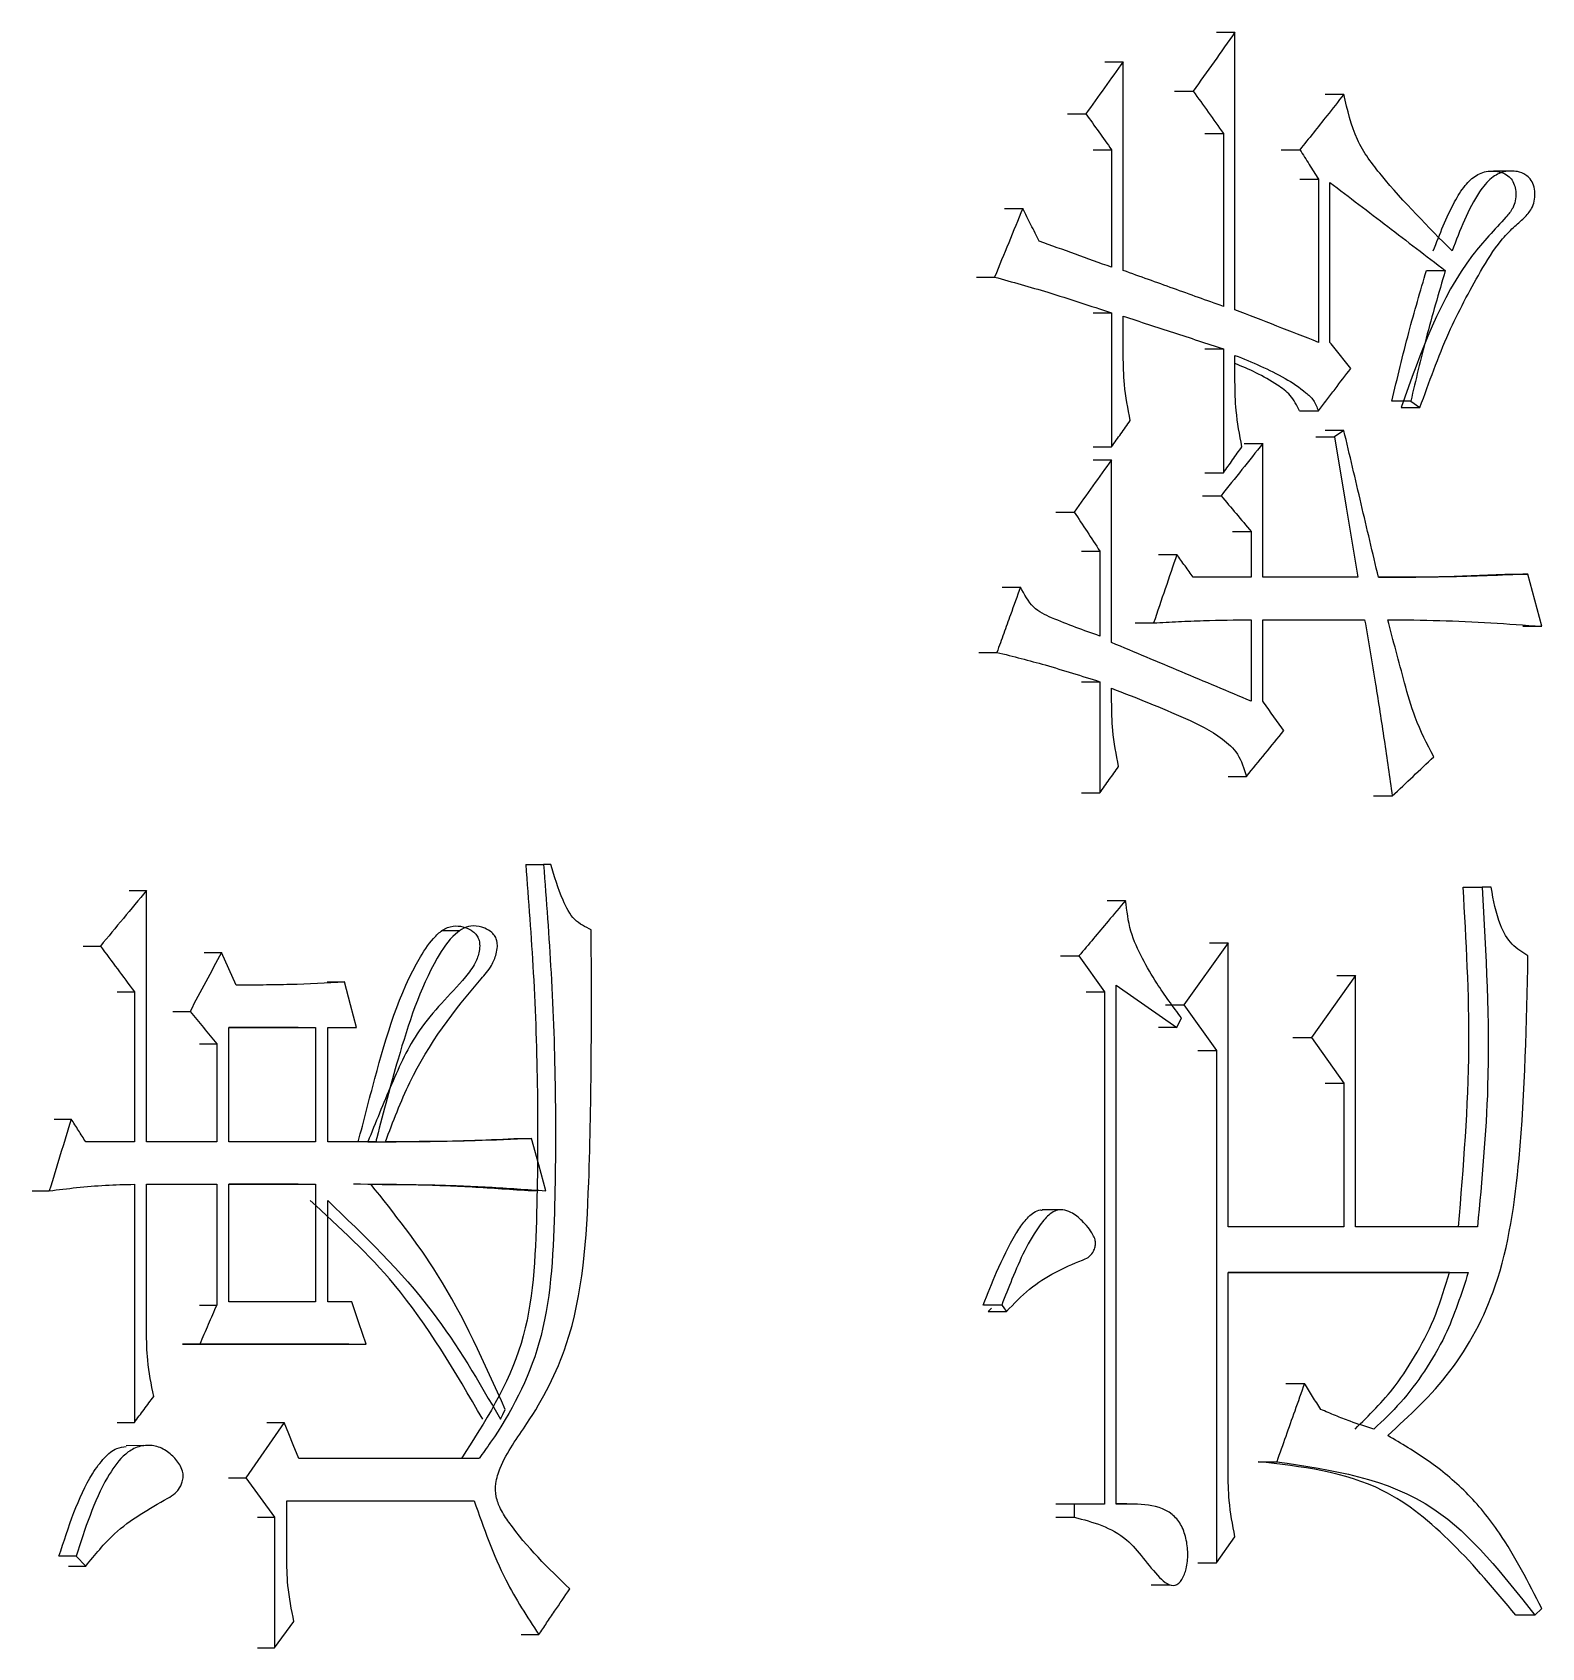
# Model space of a CAD drawing. Header units: millimetres. Extents: x 2278 to 4715, y 679 to 2402.
# Drawn here: x 3385.36 to 3390.37, y 975.12 to 980.48 of the extents above; entities that cross this region are included whole.
import ezdxf

# ---------------------------------------------------------------- set-up
doc = ezdxf.new("R2010")
doc.units = ezdxf.units.MM

msp = doc.modelspace()

# ---------------------------------------------------------------- linework, layer by layer
at = {"color": 7, "linetype": 'Continuous', "lineweight": 25}
for p, q in [((3389.2895, 980.4772), (3389.351, 980.4772)), ((3389.351, 979.5577), (3389.351, 980.4772)), ((3388.9197, 980.3798), (3388.9806, 980.3798)), ((3388.9806, 979.6875), (3388.9806, 980.3798)), ((3389.151, 980.2825), (3389.2123, 980.2825)), ((3389.65, 980.2717), (3389.712, 980.2717)), ((3388.796, 980.2067), (3388.8568, 980.2067)), ((3389.2511, 980.1418), (3389.3125, 980.1418)), ((3389.3125, 980.1418), (3389.3125, 979.5685)), ((3388.881, 980.0877), (3388.9419, 980.0877)), ((3388.9419, 980.0877), (3388.9419, 979.6983)), ((3389.5045, 980.0877), (3389.5662, 980.0877)), ((3390.2711, 980.0172), (3390.2081, 980.0172)), ((3389.5658, 979.9904), (3389.6276, 979.9904)), ((3389.6276, 979.9904), (3389.6276, 979.4495)), ((3389.666, 979.4495), (3389.666, 979.9796)), ((3388.5868, 979.893), (3388.6473, 979.893)), ((3389.9859, 979.6875), (3390.0483, 979.6875)), ((3388.4937, 979.6659), (3388.554, 979.6659)), ((3388.9419, 979.5469), (3388.9419, 979.1034)), ((3388.9806, 979.4062), (3388.9806, 979.5361)), ((3389.2511, 979.4279), (3389.3125, 979.4279)), ((3389.3125, 979.4279), (3389.3125, 979.0168)), ((3389.351, 979.3197), (3389.351, 979.4063)), ((3389.9338, 979.2548), (3389.8715, 979.2548)), ((3389.9338, 979.2548), (3389.9643, 979.2332)), ((3389.5654, 979.2223), (3389.6276, 979.2223)), ((3389.7119, 979.1575), (3389.65, 979.1575)), ((3389.7119, 979.1575), (3389.6813, 979.1358)), ((3389.3817, 979.1142), (3389.4433, 979.1142)), ((3389.4433, 978.6707), (3389.4433, 979.1142)), ((3389.6194, 979.1358), (3389.6813, 979.1358)), ((3388.881, 979.0601), (3388.9419, 979.0601)), ((3388.9419, 978.4543), (3388.9419, 979.0601)), ((3389.2511, 979.0168), (3389.3125, 979.0168)), ((3389.2434, 978.9411), (3389.3048, 978.9411)), ((3388.7573, 978.887), (3388.818, 978.887)), ((3389.3433, 978.8221), (3389.4049, 978.8221)), ((3389.4049, 978.8221), (3389.4049, 978.6707)), ((3388.8424, 978.7572), (3388.9032, 978.7572)), ((3388.9032, 978.7572), (3388.9032, 978.4759)), ((3389.0971, 978.7464), (3389.1583, 978.7464)), ((3389.4049, 978.6707), (3389.2123, 978.6707)), ((3389.7579, 978.6707), (3389.4433, 978.6707)), ((3390.2593, 978.6815), (3390.3224, 978.6815)), ((3388.5791, 978.6383), (3388.6396, 978.6383)), ((3389.02, 978.5192), (3389.0811, 978.5192)), ((3389.4049, 978.53), (3389.4049, 978.2596)), ((3389.4433, 978.53), (3389.7809, 978.5301)), ((3389.4433, 978.2596), (3389.4433, 978.53)), ((3389.7188, 978.5301), (3389.7809, 978.5301)), ((3390.3051, 978.5084), (3390.3679, 978.5084)), ((3388.5014, 978.4219), (3388.5618, 978.4219)), ((3388.8424, 978.3245), (3388.9032, 978.3245)), ((3388.9032, 978.3245), (3388.9032, 977.9567)), ((3388.9419, 978.2596), (3388.9419, 978.3029)), ((3389.3279, 978.0108), (3389.3894, 978.0108)), ((3388.8424, 977.9567), (3388.9032, 977.9567)), ((3389.8105, 977.9459), (3389.8727, 977.9459)), ((3386.9998, 977.7187), (3387.0583, 977.7187)), ((3387.0821, 977.7187), (3387.0583, 977.7187)), ((3390.1076, 977.643), (3390.1702, 977.643)), ((3390.2007, 977.643), (3390.1702, 977.643)), ((3385.685, 977.6322), (3385.7419, 977.6322)), ((3385.7419, 976.7993), (3385.7419, 977.6322)), ((3388.9274, 977.5998), (3388.9884, 977.5998)), ((3386.779, 977.4983), (3386.7204, 977.4983)), ((3385.5323, 977.4483), (3385.589, 977.4483)), ((3389.3279, 977.4591), (3389.1815, 977.2536)), ((3389.2665, 977.4591), (3389.3279, 977.4591)), ((3389.3279, 976.518), (3389.3279, 977.4591)), ((3385.9335, 977.4267), (3385.9907, 977.4267)), ((3388.7728, 977.4159), (3388.8335, 977.4159)), ((3388.8335, 977.4159), (3388.9187, 977.2969)), ((3386.3409, 977.3293), (3386.3986, 977.3293)), ((3389.7502, 977.351), (3389.6046, 977.1454)), ((3389.6882, 977.351), (3389.7502, 977.351)), ((3389.7502, 976.518), (3389.7502, 977.351)), ((3385.7017, 977.2969), (3385.7017, 976.7993)), ((3388.8578, 977.2969), (3388.9187, 977.2969)), ((3388.9187, 977.2969), (3388.9187, 975.5986)), ((3388.9574, 977.3185), (3389.1583, 977.1779)), ((3388.9574, 975.5985), (3388.9574, 977.3185)), ((3385.8294, 977.2319), (3385.8864, 977.2319)), ((3389.1202, 977.2536), (3389.1815, 977.2536)), ((3389.1815, 977.2536), (3389.2894, 977.1022)), ((3386.0147, 976.7993), (3386.0147, 977.1779)), ((3386.0147, 977.1779), (3386.3028, 977.1779)), ((3386.2449, 977.1779), (3386.0147, 977.1779)), ((3386.2452, 977.1779), (3386.3028, 977.1779)), ((3386.3028, 977.1779), (3386.3028, 976.7993)), ((3386.3427, 977.1779), (3386.4384, 977.1779)), ((3386.3427, 976.7993), (3386.3427, 977.1779)), ((3386.3807, 977.1779), (3386.4384, 977.1779)), ((3389.1583, 977.1779), (3389.0971, 977.1779)), ((3389.1583, 977.1779), (3389.1737, 977.2103)), ((3385.9175, 977.1238), (3385.9747, 977.1238)), ((3385.9747, 977.1238), (3385.9747, 976.7993)), ((3389.5428, 977.1454), (3389.6046, 977.1454)), ((3389.6046, 977.1454), (3389.7119, 976.994)), ((3389.228, 977.1022), (3389.2894, 977.1022)), ((3389.2894, 977.1022), (3389.2894, 975.4038)), ((3389.65, 976.994), (3389.7119, 976.994)), ((3389.7119, 976.994), (3389.7119, 976.518)), ((3385.4358, 976.875), (3385.4924, 976.875)), ((3385.7017, 976.7993), (3385.5407, 976.7993)), ((3385.9747, 976.7993), (3385.7419, 976.7993)), ((3386.3028, 976.7993), (3386.0147, 976.7993)), ((3386.5022, 976.7993), (3386.3427, 976.7993)), ((3386.9603, 976.8101), (3387.0187, 976.8101)), ((3385.3633, 976.637), (3385.4198, 976.637)), ((3385.7017, 976.6586), (3385.7017, 975.869)), ((3385.7419, 976.6586), (3385.9747, 976.6586)), ((3385.7419, 976.1718), (3385.7419, 976.6586)), ((3385.9175, 976.6586), (3385.9747, 976.6586)), ((3385.9747, 976.6586), (3385.9747, 976.2584)), ((3386.0147, 976.2692), (3386.0147, 976.6586)), ((3386.0147, 976.6586), (3386.3028, 976.6586)), ((3386.2449, 976.6586), (3386.0147, 976.6586)), ((3386.2452, 976.6586), (3386.3028, 976.6586)), ((3386.3028, 976.6586), (3386.3028, 976.2692)), ((3387.0344, 976.637), (3387.0077, 976.637)), ((3386.3427, 976.2692), (3386.3427, 976.6044)), ((3388.7729, 976.5739), (3388.7118, 976.5739)), ((3389.7119, 976.518), (3389.3279, 976.518)), ((3390.155, 976.518), (3389.7502, 976.518)), ((3389.3279, 975.7067), (3389.3279, 976.3666)), ((3389.3279, 976.3666), (3390.1245, 976.3666)), ((3390.0617, 976.3666), (3389.3279, 976.3666)), ((3390.062, 976.3666), (3390.1245, 976.3666)), ((3386.3028, 976.2692), (3386.0147, 976.2692)), ((3386.4225, 976.2692), (3386.3427, 976.2692)), ((3388.5432, 976.2476), (3388.5321, 976.2368)), ((3386.4123, 976.1286), (3385.8612, 976.1286)), ((3385.8615, 976.1286), (3385.9185, 976.1286)), ((3385.9185, 976.1286), (3386.4703, 976.1286)), ((3386.4126, 976.1286), (3386.4703, 976.1286)), ((3389.5198, 975.9988), (3389.5816, 975.9988)), ((3385.6449, 975.869), (3385.7017, 975.869)), ((3386.1989, 975.869), (3386.0708, 975.6851)), ((3386.1414, 975.869), (3386.1989, 975.869)), ((3385.7322, 975.7923), (3385.675, 975.7922)), ((3386.8444, 975.75), (3386.2468, 975.75)), ((3389.4274, 975.7391), (3389.4894, 975.7391)), ((3386.0136, 975.6851), (3386.0708, 975.6851)), ((3386.0708, 975.6851), (3386.1669, 975.5553)), ((3386.2069, 975.6094), (3386.8284, 975.6094)), ((3386.2069, 975.4254), (3386.2069, 975.6094)), ((3386.2069, 975.6094), (3386.7699, 975.6094)), ((3386.7699, 975.6094), (3386.8284, 975.6094)), ((3386.1095, 975.5553), (3386.1669, 975.5553)), ((3386.1669, 975.5553), (3386.1669, 975.1226)), ((3388.818, 975.5986), (3388.7573, 975.5986)), ((3388.7573, 975.5553), (3388.818, 975.5553)), ((3388.818, 975.5986), (3388.818, 975.5553)), ((3388.9187, 975.5986), (3388.818, 975.5986)), ((3388.9919, 975.5997), (3388.9574, 975.5997)), ((3389.2894, 975.4038), (3389.351, 975.4904)), ((3385.5085, 975.4255), (3385.4519, 975.4255)), ((3385.4839, 975.393), (3385.5407, 975.393)), ((3385.5085, 975.4255), (3385.5407, 975.393)), ((3389.228, 975.4038), (3389.2894, 975.4038)), ((3389.0736, 975.3309), (3389.1351, 975.3309)), ((3390.3451, 975.2307), (3390.368, 975.2524)), ((3386.1669, 975.1226), (3386.2309, 975.2091)), ((3390.3451, 975.2307), (3390.282, 975.2307)), ((3386.984, 975.1659), (3387.0425, 975.1659))]:
    msp.add_line(p, q, dxfattribs=at)
at = {"color": 7, "linetype": 'Continuous', "lineweight": 25, "flags": 128}
for points in [[(3388.881, 979.5469), (3388.8981, 979.5469), (3388.9156, 979.5469), (3388.9419, 979.5469)], [(3389.9021, 979.2332), (3389.9174, 979.2332), (3389.9331, 979.2332), (3389.9487, 979.2332), (3389.9643, 979.2332)], [(3388.881, 979.1034), (3388.8961, 979.1034), (3388.9116, 979.1034), (3388.9419, 979.1034)], [(3389.6813, 979.1358), (3389.7196, 978.9032), (3389.7579, 978.6707)], [(3390.3679, 978.5084), (3390.3452, 978.595), (3390.3224, 978.6815)], [(3386.0388, 977.3185), (3386.0147, 977.3726), (3385.9907, 977.4267)], [(3386.4384, 977.1779), (3386.4185, 977.2536), (3386.3986, 977.3293)], [(3385.6449, 977.2969), (3385.6732, 977.2969), (3385.7017, 977.2969)], [(3387.0662, 976.637), (3387.0425, 976.7235), (3387.0187, 976.8101)], [(3385.9175, 976.2584), (3385.9316, 976.2584), (3385.946, 976.2584), (3385.9747, 976.2584)], [(3386.4703, 976.1286), (3386.4464, 976.1989), (3386.4225, 976.2692)], [(3388.5774, 976.2584), (3388.5561, 976.2584), (3388.5363, 976.2584), (3388.517, 976.2584)], [(3388.5774, 976.2584), (3388.582, 976.2519), (3388.5867, 976.2454), (3388.5929, 976.2368)], [(3388.5321, 976.2368), (3388.5534, 976.2368), (3388.5731, 976.2368), (3388.5929, 976.2368)], [(3386.9156, 975.8798), (3386.9236, 975.896), (3386.9315, 975.9122)], [(3386.2468, 975.75), (3386.2288, 975.7948), (3386.2138, 975.8319), (3386.1989, 975.869)], [(3386.1095, 975.1226), (3386.1236, 975.1226), (3386.138, 975.1226), (3386.1669, 975.1226)]]:
    msp.add_lwpolyline(points, dxfattribs=at)
at = {"color": 7, "linetype": 'Continuous', "lineweight": 25}
for points, knots in [([(3389.351, 980.4772), (3389.3279, 980.4447), (3389.2817, 980.3798), (3389.2354, 980.3149), (3389.2123, 980.2825)], [0, 0, 0, 0, 0.5, 1, 1, 1, 1]), ([(3388.9806, 980.3798), (3388.96, 980.351), (3388.9187, 980.2933), (3388.8774, 980.2356), (3388.8568, 980.2067)], [0, 0, 0, 0, 0.5, 1, 1, 1, 1]), ([(3389.2123, 980.2825), (3389.229, 980.259), (3389.2624, 980.2121), (3389.2958, 980.1653), (3389.3125, 980.1418)], [0, 0, 0, 0, 0.499999, 1, 1, 1, 1]), ([(3389.712, 980.2717), (3389.6932, 980.248), (3389.6596, 980.2055), (3389.611, 980.1442), (3389.5811, 980.1066), (3389.5662, 980.0877)], [0, 0, 0, 0, 0.386049, 0.693024, 1, 1, 1, 1]), ([(3390.0712, 979.7524), (3389.9912, 979.8325), (3389.8795, 979.9444), (3389.7475, 980.1168), (3389.7239, 980.2196), (3389.712, 980.2716)], [0, 0, 0, 0, 0.5534418, 0.7739919, 1, 1, 1, 1]), ([(3388.8568, 980.2067), (3388.871, 980.1869), (3388.8994, 980.1472), (3388.9277, 980.1076), (3388.9419, 980.0877)], [0, 0, 0, 0, 0.499998, 1, 1, 1, 1]), ([(3389.5662, 980.0877), (3389.5765, 980.0715), (3389.5969, 980.0391), (3389.6174, 980.0066), (3389.6276, 979.9904)], [0, 0, 0, 0, 0.5, 1, 1, 1, 1]), ([(3390.0084, 979.7524), (3390.03, 979.8083), (3390.0596, 979.8853), (3390.1105, 979.9683), (3390.1502, 980.0065), (3390.1939, 980.0198), (3390.2302, 980.0159), (3390.2554, 980.0035), (3390.2705, 979.9876), (3390.2796, 979.9672), (3390.2835, 979.9434), (3390.2816, 979.9181), (3390.2709, 979.8892), (3390.2203, 979.8312), (3390.0534, 979.6594), (3389.967, 979.4166), (3389.9018, 979.2332)], [0, 0, 0, 0, 0.133375, 0.183984, 0.225671, 0.267689, 0.304898, 0.324823, 0.34135, 0.357907, 0.374433, 0.39274, 0.411726, 0.44145, 0.578087, 1, 1, 1, 1]), ([(3389.9643, 979.2332), (3389.9944, 979.3171), (3390.051, 979.475), (3390.1473, 979.6557), (3390.219, 979.7742), (3390.2716, 979.8288), (3390.3082, 979.8587), (3390.3329, 979.8875), (3390.3445, 979.9171), (3390.3467, 979.9442), (3390.342, 979.9703), (3390.331, 979.9915), (3390.3124, 980.0078), (3390.2827, 980.0184), (3390.2428, 980.0181), (3390.1974, 979.9955), (3390.1308, 979.9114), (3390.0971, 979.8215), (3390.0712, 979.7524)], [0, 0, 0, 0, 0.197358, 0.371625, 0.468384, 0.517135, 0.556849, 0.588366, 0.607485, 0.626642, 0.645535, 0.663735, 0.679959, 0.706516, 0.74747, 0.788159, 0.837188, 1, 1, 1, 1]), ([(3389.666, 979.9796), (3389.7298, 979.9309), (3389.8575, 979.8335), (3389.9847, 979.7362), (3390.0483, 979.6875)], [0, 0, 0, 0, 0.5, 1, 1, 1, 1]), ([(3388.6473, 979.893), (3388.6318, 979.8552), (3388.6007, 979.7794), (3388.5696, 979.7037), (3388.554, 979.6659)], [0, 0, 0, 0, 0.499999, 1, 1, 1, 1]), ([(3388.7017, 979.7849), (3388.6926, 979.8029), (3388.6745, 979.8389), (3388.6564, 979.875), (3388.6473, 979.893)], [0, 0, 0, 0, 0.499998, 1, 1, 1, 1]), ([(3388.9419, 979.6983), (3388.9019, 979.7127), (3388.8219, 979.7416), (3388.7418, 979.7704), (3388.7017, 979.7849)], [0, 0, 0, 0, 0.499999, 1, 1, 1, 1]), ([(3389.3125, 979.5685), (3389.2573, 979.5883), (3389.1468, 979.628), (3389.036, 979.6677), (3388.9806, 979.6875)], [0, 0, 0, 0, 0.5, 1, 1, 1, 1]), ([(3389.8712, 979.2548), (3389.8893, 979.3309), (3389.9155, 979.4419), (3389.9558, 979.5852), (3389.9757, 979.6534), (3389.9856, 979.6875)], [0, 0, 0, 0, 0.52212, 0.761035, 1, 1, 1, 1]), ([(3390.0483, 979.6875), (3390.0374, 979.6503), (3390.0157, 979.5758), (3389.9757, 979.4323), (3389.9503, 979.3245), (3389.9338, 979.2548)], [0, 0, 0, 0, 0.260983, 0.521979, 1, 1, 1, 1]), ([(3388.554, 979.6659), (3388.6129, 979.6495), (3388.7075, 979.6233), (3388.8364, 979.582), (3388.9067, 979.5586), (3388.9419, 979.5469)], [0, 0, 0, 0, 0.452168, 0.726066, 1, 1, 1, 1]), ([(3388.9806, 979.5361), (3389.036, 979.518), (3389.1468, 979.482), (3389.2573, 979.4459), (3389.3125, 979.4279)], [0, 0, 0, 0, 0.5, 1, 1, 1, 1]), ([(3389.6276, 979.4495), (3389.5816, 979.4676), (3389.4895, 979.5036), (3389.3972, 979.5397), (3389.351, 979.5577)], [0, 0, 0, 0, 0.5000003, 1, 1, 1, 1]), ([(3389.7349, 979.363), (3389.7234, 979.3774), (3389.7004, 979.4063), (3389.6775, 979.4351), (3389.666, 979.4495)], [0, 0, 0, 0, 0.500001, 1, 1, 1, 1]), ([(3389.0038, 979.1899), (3388.9961, 979.2297), (3388.9824, 979.3008), (3388.9811, 979.374), (3388.9806, 979.4062)], [0, 0, 0, 0, 0.558835, 1, 1, 1, 1]), ([(3389.351, 979.4063), (3389.4074, 979.3834), (3389.4889, 979.3504), (3389.5735, 979.2947), (3389.613, 979.2592), (3389.6227, 979.2347), (3389.6276, 979.2223)], [0, 0, 0, 0, 0.554179, 0.800397, 0.899211, 1, 1, 1, 1]), ([(3389.5654, 979.2223), (3389.5559, 979.2408), (3389.5371, 979.2774), (3389.4829, 979.3134), (3389.4227, 979.3502), (3389.3744, 979.3698), (3389.351, 979.3793)], [0, 0, 0, 0, 0.202373, 0.400807, 0.70993, 1, 1, 1, 1]), ([(3389.6276, 979.2223), (3389.6368, 979.2344), (3389.6552, 979.2585), (3389.691, 979.3054), (3389.7175, 979.3402), (3389.7349, 979.363)], [0, 0, 0, 0, 0.257094, 0.514188, 1, 1, 1, 1]), ([(3389.3741, 979.1034), (3389.3664, 979.1431), (3389.3527, 979.2143), (3389.3515, 979.2874), (3389.351, 979.3197)], [0, 0, 0, 0, 0.558835, 1, 1, 1, 1]), ([(3388.9419, 979.1034), (3388.9522, 979.1178), (3388.9729, 979.1466), (3388.9935, 979.1755), (3389.0038, 979.1899)], [0, 0, 0, 0, 0.5, 1, 1, 1, 1]), ([(3389.8268, 978.6707), (3389.8076, 978.7518), (3389.7694, 978.9141), (3389.7311, 979.0763), (3389.7119, 979.1575)], [0, 0, 0, 0, 0.5, 1, 1, 1, 1]), ([(3389.4433, 979.1142), (3389.4202, 979.0853), (3389.3741, 979.0276), (3389.3279, 978.97), (3389.3048, 978.9411)], [0, 0, 0, 0, 0.5, 1, 1, 1, 1]), ([(3389.3125, 979.0168), (3389.3228, 979.0313), (3389.3433, 979.0601), (3389.3638, 979.0889), (3389.3741, 979.1034)], [0, 0, 0, 0, 0.5, 1, 1, 1, 1]), ([(3388.9419, 979.0601), (3388.9213, 979.0312), (3388.88, 978.9736), (3388.8387, 978.9159), (3388.818, 978.887)], [0, 0, 0, 0, 0.5, 1, 1, 1, 1]), ([(3389.3048, 978.9411), (3389.3215, 978.9213), (3389.3548, 978.8816), (3389.3882, 978.8419), (3389.4049, 978.8221)], [0, 0, 0, 0, 0.499998, 1, 1, 1, 1]), ([(3388.818, 978.887), (3388.8322, 978.8654), (3388.8606, 978.8221), (3388.889, 978.7788), (3388.9032, 978.7572)], [0, 0, 0, 0, 0.4999982, 1, 1, 1, 1]), ([(3389.1583, 978.7464), (3389.1454, 978.7085), (3389.1197, 978.6328), (3389.094, 978.5571), (3389.0811, 978.5192)], [0, 0, 0, 0, 0.499999, 1, 1, 1, 1]), ([(3389.2123, 978.6707), (3389.2033, 978.6833), (3389.1853, 978.7085), (3389.1673, 978.7338), (3389.1583, 978.7464)], [0, 0, 0, 0, 0.5000006, 1, 1, 1, 1]), ([(3389.8267, 978.6708), (3389.8512, 978.6709), (3389.9209, 978.671), (3390.0653, 978.6728), (3390.1848, 978.6782), (3390.2593, 978.6815)], [0, 0, 0, 0, 0.169125, 0.482016, 1, 1, 1, 1]), ([(3390.3224, 978.6815), (3390.2323, 978.6775), (3390.14, 978.6734), (3390.045, 978.6719), (3390.038, 978.6718), (3390.0309, 978.6717), (3390.0239, 978.6716), (3390.0169, 978.6716), (3390.0098, 978.6715), (3390.0028, 978.6714), (3389.9958, 978.6713), (3389.9864, 978.6712), (3389.977, 978.6712), (3389.9676, 978.6711), (3389.9606, 978.6711), (3389.9536, 978.671), (3389.9465, 978.671), (3389.9395, 978.6709), (3389.9324, 978.6709), (3389.9254, 978.6709), (3389.916, 978.6708), (3389.9066, 978.6708), (3389.8972, 978.6708), (3389.8902, 978.6708), (3389.8832, 978.6708), (3389.8761, 978.6707), (3389.8691, 978.6707), (3389.862, 978.6707), (3389.855, 978.6707), (3389.8479, 978.6707), (3389.8385, 978.6707), (3389.8315, 978.6707), (3389.8268, 978.6707)], [0, 0, 0, 0, 0.54643, 0.560604, 0.574777, 0.588951, 0.603124, 0.617298, 0.631471, 0.645645, 0.659818, 0.673992, 0.702339, 0.716512, 0.730686, 0.744859, 0.759033, 0.773206, 0.78738, 0.801553, 0.815726, 0.844073, 0.858247, 0.87242, 0.886594, 0.900767, 0.914941, 0.929114, 0.943288, 0.957461, 0.971635, 1, 1, 1, 1]), ([(3388.6396, 978.6383), (3388.6285, 978.6076), (3388.6101, 978.5562), (3388.5842, 978.4841), (3388.5693, 978.4426), (3388.5618, 978.4219)], [0, 0, 0, 0, 0.425233, 0.712616, 1, 1, 1, 1]), ([(3388.9032, 978.4759), (3388.8501, 978.4947), (3388.776, 978.5209), (3388.6783, 978.5658), (3388.6526, 978.6139), (3388.6396, 978.6382)], [0, 0, 0, 0, 0.554938, 0.774738, 1, 1, 1, 1]), ([(3389.0811, 978.5192), (3389.1086, 978.5208), (3389.1637, 978.524), (3389.2717, 978.5284), (3389.352, 978.5294), (3389.4049, 978.53)], [0, 0, 0, 0, 0.254777, 0.5095604, 1, 1, 1, 1]), ([(3389.7809, 978.5301), (3389.7931, 978.459), (3389.8158, 978.3264), (3389.8459, 978.1316), (3389.8637, 978.0078), (3389.8727, 977.9459)], [0, 0, 0, 0, 0.366425, 0.683185, 1, 1, 1, 1]), ([(3389.8574, 978.5301), (3389.915, 978.5296), (3390.0291, 978.5286), (3390.1993, 978.5203), (3390.3117, 978.5124), (3390.3679, 978.5084)], [0, 0, 0, 0, 0.337206, 0.668546, 1, 1, 1, 1]), ([(3390.01, 978.0756), (3389.9879, 978.1183), (3389.9482, 978.1955), (3389.9045, 978.3521), (3389.8758, 978.4605), (3389.8574, 978.5301)], [0, 0, 0, 0, 0.308167, 0.555958, 1, 1, 1, 1]), ([(3389.4049, 978.2596), (3389.3279, 978.2921), (3389.1739, 978.357), (3389.0193, 978.4219), (3388.9419, 978.4543)], [0, 0, 0, 0, 0.5, 1, 1, 1, 1]), ([(3388.5618, 978.4219), (3388.6151, 978.4084), (3388.6991, 978.3872), (3388.8125, 978.3531), (3388.873, 978.334), (3388.9032, 978.3245)], [0, 0, 0, 0, 0.465077, 0.732515, 1, 1, 1, 1]), ([(3388.9419, 978.3029), (3389.0239, 978.2709), (3389.1489, 978.2222), (3389.2899, 978.1541), (3389.3642, 978.0883), (3389.3809, 978.0369), (3389.3894, 978.0108)], [0, 0, 0, 0, 0.493627, 0.751972, 0.874128, 1, 1, 1, 1]), ([(3388.9651, 978.0433), (3388.9574, 978.083), (3388.9437, 978.1542), (3388.9425, 978.2273), (3388.9419, 978.2596)], [0, 0, 0, 0, 0.558835, 1, 1, 1, 1]), ([(3389.5125, 978.1623), (3389.501, 978.1785), (3389.4779, 978.2109), (3389.4548, 978.2434), (3389.4433, 978.2596)], [0, 0, 0, 0, 0.500002, 1, 1, 1, 1]), ([(3389.3895, 978.0108), (3389.41, 978.036), (3389.451, 978.0865), (3389.492, 978.137), (3389.5125, 978.1623)], [0, 0, 0, 0, 0.5, 1, 1, 1, 1]), ([(3389.8727, 977.9459), (3389.8956, 977.9675), (3389.9414, 978.0107), (3389.9871, 978.0539), (3390.01, 978.0756)], [0, 0, 0, 0, 0.5, 1, 1, 1, 1]), ([(3388.9032, 977.9567), (3388.9135, 977.9712), (3388.9342, 978), (3388.9548, 978.0288), (3388.9651, 978.0433)], [0, 0, 0, 0, 0.5, 1, 1, 1, 1]), ([(3386.9995, 977.7187), (3387.0086, 977.5989), (3387.0377, 977.2151), (3387.044, 976.6901), (3387.0177, 976.1098), (3386.864, 975.871), (3386.7859, 975.7498)], [0, 0, 0, 0, 0.176057, 0.564128, 0.778612, 1, 1, 1, 1]), ([(3387.0583, 977.7187), (3387.0674, 977.599), (3387.0964, 977.2154), (3387.104, 976.6878), (3387.0757, 976.1385), (3386.9391, 975.8804), (3386.8574, 975.7676), (3386.8445, 975.7498)], [0, 0, 0, 0, 0.1759592, 0.5638001, 0.7780246, 0.9650465, 1, 1, 1, 1]), ([(3387.2165, 977.5024), (3387.197, 977.5117), (3387.1569, 977.5308), (3387.1139, 977.6143), (3387.0942, 977.6789), (3387.0821, 977.7187)], [0, 0, 0, 0, 0.266463, 0.547608, 1, 1, 1, 1]), ([(3390.0922, 976.518), (3390.1085, 976.7164), (3390.1394, 977.0909), (3390.1176, 977.4664), (3390.1074, 977.643)], [0, 0, 0, 0, 0.529593, 1, 1, 1, 1]), ([(3390.1702, 977.643), (3390.1829, 977.4225), (3390.2045, 977.0466), (3390.1695, 976.6727), (3390.155, 976.518)], [0, 0, 0, 0, 0.586461, 1, 1, 1, 1]), ([(3390.3224, 977.4159), (3390.3039, 977.427), (3390.2662, 977.4497), (3390.2201, 977.5308), (3390.2081, 977.6001), (3390.2007, 977.643)], [0, 0, 0, 0, 0.268929, 0.548046, 1, 1, 1, 1]), ([(3385.7419, 977.6322), (3385.7164, 977.6015), (3385.6655, 977.5402), (3385.6145, 977.4789), (3385.589, 977.4483)], [0, 0, 0, 0, 0.5, 1, 1, 1, 1]), ([(3388.9884, 977.5998), (3388.969, 977.5767), (3388.9335, 977.5346), (3388.8819, 977.4732), (3388.8496, 977.435), (3388.8335, 977.4159)], [0, 0, 0, 0, 0.375947, 0.687973, 1, 1, 1, 1]), ([(3389.1737, 977.2103), (3389.1455, 977.2479), (3389.0989, 977.31), (3389.0432, 977.4066), (3389.0007, 977.4962), (3388.9925, 977.5651), (3388.9884, 977.5998)], [0, 0, 0, 0, 0.3348362, 0.5537451, 0.7753729, 1, 1, 1, 1]), ([(3386.4441, 976.7993), (3386.4622, 976.8692), (3386.5167, 977.0797), (3386.588, 977.3223), (3386.6891, 977.4733), (3386.7307, 977.5082), (3386.7658, 977.5173), (3386.7978, 977.5117), (3386.8214, 977.5002), (3386.8364, 977.4858), (3386.8443, 977.4709), (3386.8476, 977.4523), (3386.845, 977.425), (3386.8308, 977.3854), (3386.7622, 977.2974), (3386.6446, 977.1907), (3386.5523, 976.9891), (3386.5015, 976.8628), (3386.476, 976.7993)], [0, 0, 0, 0, 0.123802, 0.372539, 0.424822, 0.44993, 0.475305, 0.497162, 0.516131, 0.527231, 0.536277, 0.545322, 0.558814, 0.581819, 0.616602, 0.762394, 0.880401, 1, 1, 1, 1]), ([(3386.5341, 976.7993), (3386.5595, 976.8662), (3386.6366, 977.0695), (3386.7733, 977.2519), (3386.8849, 977.3772), (3386.9011, 977.4163), (3386.9061, 977.4445), (3386.9047, 977.4645), (3386.8983, 977.4812), (3386.8847, 977.4968), (3386.86, 977.511), (3386.8275, 977.5175), (3386.7932, 977.5095), (3386.7491, 977.477), (3386.6587, 977.3406), (3386.5824, 977.104), (3386.5262, 976.8957), (3386.5033, 976.8036), (3386.5022, 976.7993)], [0, 0, 0, 0, 0.124011, 0.376469, 0.411268, 0.435219, 0.449017, 0.459493, 0.468415, 0.479424, 0.497392, 0.52431, 0.5464, 0.568413, 0.629489, 0.83774, 0.992414, 1, 1, 1, 1]), ([(3387.1454, 975.3173), (3387.0742, 975.386), (3386.991, 975.4665), (3386.9163, 975.5783), (3386.8992, 975.6226), (3386.8984, 975.671), (3386.9269, 975.7598), (3387.0293, 975.893), (3387.1834, 976.1889), (3387.2193, 976.7671), (3387.2176, 977.225), (3387.2165, 977.5024)], [0, 0, 0, 0, 0.138481, 0.162101, 0.180201, 0.198515, 0.22064, 0.297298, 0.425038, 0.651637, 1, 1, 1, 1]), ([(3385.589, 977.4483), (3385.6078, 977.4231), (3385.6454, 977.3726), (3385.6829, 977.3221), (3385.7017, 977.2969)], [0, 0, 0, 0, 0.499999, 1, 1, 1, 1]), ([(3385.9907, 977.4267), (3385.9733, 977.3942), (3385.9386, 977.3293), (3385.9038, 977.2644), (3385.8864, 977.2319)], [0, 0, 0, 0, 0.499999, 1, 1, 1, 1]), ([(3389.8573, 975.8258), (3389.9295, 975.8918), (3390.0745, 976.0246), (3390.2436, 976.3399), (3390.3106, 976.8239), (3390.3179, 977.192), (3390.3224, 977.4159)], [0, 0, 0, 0, 0.1896226, 0.3813011, 0.6238123, 1, 1, 1, 1]), ([(3386.3986, 977.3293), (3386.3387, 977.3259), (3386.2489, 977.3207), (3386.1288, 977.319), (3386.0688, 977.3187), (3386.0388, 977.3185)], [0, 0, 0, 0, 0.500395, 0.750186, 1, 1, 1, 1]), ([(3385.8864, 977.2319), (3385.9011, 977.2139), (3385.9306, 977.1779), (3385.96, 977.1418), (3385.9747, 977.1238)], [0, 0, 0, 0, 0.499998, 1, 1, 1, 1]), ([(3385.4924, 976.875), (3385.4803, 976.8353), (3385.4561, 976.756), (3385.4319, 976.6767), (3385.4198, 976.637)], [0, 0, 0, 0, 0.499999, 1, 1, 1, 1]), ([(3385.5407, 976.7993), (3385.5327, 976.8119), (3385.5165, 976.8371), (3385.5004, 976.8624), (3385.4924, 976.875)], [0, 0, 0, 0, 0.500001, 1, 1, 1, 1]), ([(3386.476, 976.7993), (3386.5385, 976.7996), (3386.6506, 976.8002), (3386.8119, 976.8032), (3386.9106, 976.8078), (3386.9599, 976.8101)], [0, 0, 0, 0, 0.386613, 0.693273, 1, 1, 1, 1]), ([(3387.0187, 976.8101), (3386.9565, 976.8074), (3386.8448, 976.8025), (3386.6832, 976.8), (3386.5838, 976.7995), (3386.5341, 976.7993)], [0, 0, 0, 0, 0.386127, 0.69305, 1, 1, 1, 1]), ([(3385.4198, 976.637), (3385.45, 976.6407), (3385.5119, 976.6483), (3385.6059, 976.6565), (3385.6697, 976.6579), (3385.7017, 976.6586)], [0, 0, 0, 0, 0.321619, 0.660532, 1, 1, 1, 1]), ([(3387.0074, 976.637), (3386.9413, 976.6416), (3386.8121, 976.6507), (3386.619, 976.6578), (3386.4918, 976.6584), (3386.4282, 976.6586)], [0, 0, 0, 0, 0.343426, 0.671619, 1, 1, 1, 1]), ([(3386.4862, 976.6586), (3386.5528, 976.6584), (3386.683, 976.6578), (3386.8764, 976.6503), (3387.0029, 976.6414), (3387.0662, 976.637)], [0, 0, 0, 0, 0.34298, 0.671401, 1, 1, 1, 1]), ([(3386.9315, 975.9122), (3386.8626, 976.0663), (3386.7406, 976.3393), (3386.5634, 976.5617), (3386.4862, 976.6586)], [0, 0, 0, 0, 0.5644875, 1, 1, 1, 1]), ([(3386.857, 975.8798), (3386.7657, 976.0364), (3386.6042, 976.3133), (3386.3815, 976.5162), (3386.2848, 976.6044)], [0, 0, 0, 0, 0.565567, 1, 1, 1, 1]), ([(3386.3427, 976.6044), (3386.4643, 976.4886), (3386.6835, 976.2797), (3386.8441, 976.003), (3386.9156, 975.8798)], [0, 0, 0, 0, 0.554384, 1, 1, 1, 1]), ([(3388.5166, 976.2584), (3388.5309, 976.295), (3388.5629, 976.3764), (3388.6077, 976.4689), (3388.6503, 976.5349), (3388.6779, 976.5629), (3388.7005, 976.5744), (3388.7098, 976.5733), (3388.7114, 976.5731)], [0, 0, 0, 0, 0.2969306, 0.6611888, 0.7869911, 0.9138322, 0.9854391, 1, 1, 1, 1]), ([(3388.5929, 976.2368), (3388.6179, 976.2627), (3388.6925, 976.3398), (3388.79, 976.3866), (3388.8644, 976.4147), (3388.8786, 976.4302), (3388.8865, 976.4464), (3388.8893, 976.4609), (3388.8874, 976.4763), (3388.8744, 976.5048), (3388.8469, 976.5362), (3388.8128, 976.5654), (3388.7823, 976.5751), (3388.7582, 976.573), (3388.7315, 976.5573), (3388.6736, 976.488), (3388.6253, 976.38), (3388.5887, 976.287), (3388.5774, 976.2584)], [0, 0, 0, 0, 0.115812, 0.344661, 0.368828, 0.393191, 0.409898, 0.422378, 0.434924, 0.453159, 0.514674, 0.56658, 0.599651, 0.625811, 0.651928, 0.703899, 0.908913, 1, 1, 1, 1]), ([(3389.7491, 975.8474), (3389.7952, 975.8925), (3389.8717, 975.9675), (3389.957, 976.1014), (3390.0205, 976.2262), (3390.0479, 976.3196), (3390.0617, 976.3666)], [0, 0, 0, 0, 0.332937, 0.552321, 0.774679, 1, 1, 1, 1]), ([(3390.1245, 976.3666), (3390.1015, 976.2951), (3390.0638, 976.1779), (3389.9811, 976.038), (3389.9023, 975.9329), (3389.8416, 975.8757), (3389.8115, 975.8474)], [0, 0, 0, 0, 0.3463703, 0.567178, 0.7849776, 1, 1, 1, 1]), ([(3385.766, 975.9555), (3385.758, 975.9953), (3385.7437, 976.0664), (3385.7424, 976.1396), (3385.7419, 976.1718)], [0, 0, 0, 0, 0.5588348, 1, 1, 1, 1]), ([(3389.5816, 975.9988), (3389.5707, 975.9681), (3389.5499, 975.9095), (3389.5192, 975.823), (3389.4993, 975.7671), (3389.4894, 975.7392)], [0, 0, 0, 0, 0.354383, 0.677192, 1, 1, 1, 1]), ([(3389.6353, 975.9123), (3389.6263, 975.9267), (3389.6084, 975.9555), (3389.5905, 975.9844), (3389.5816, 975.9988)], [0, 0, 0, 0, 0.499998, 1, 1, 1, 1]), ([(3385.7017, 975.869), (3385.7124, 975.8834), (3385.7338, 975.9122), (3385.7553, 975.9411), (3385.766, 975.9555)], [0, 0, 0, 0, 0.4999996, 1, 1, 1, 1]), ([(3389.8115, 975.8474), (3389.7851, 975.8554), (3389.7423, 975.8686), (3389.6839, 975.892), (3389.6515, 975.9055), (3389.6353, 975.9123)], [0, 0, 0, 0, 0.443144, 0.721519, 1, 1, 1, 1]), ([(3390.368, 975.2524), (3390.3241, 975.3387), (3390.2525, 975.4799), (3390.1207, 975.6414), (3389.9932, 975.7456), (3389.9025, 975.7991), (3389.8574, 975.8258)], [0, 0, 0, 0, 0.347372, 0.56793, 0.785018, 1, 1, 1, 1]), ([(3385.4517, 975.4255), (3385.4675, 975.4741), (3385.4982, 975.569), (3385.548, 975.6812), (3385.5986, 975.7508), (3385.6377, 975.7846), (3385.6643, 975.7883), (3385.6751, 975.7898)], [0, 0, 0, 0, 0.330623, 0.64442, 0.796409, 0.917248, 1, 1, 1, 1]), ([(3385.5407, 975.393), (3385.5712, 975.4306), (3385.6493, 975.5267), (3385.7599, 975.5876), (3385.8343, 975.6304), (3385.8507, 975.6496), (3385.8605, 975.6683), (3385.8645, 975.69), (3385.8619, 975.7102), (3385.8495, 975.7359), (3385.8246, 975.7641), (3385.7877, 975.789), (3385.7435, 975.796), (3385.7002, 975.7861), (3385.6533, 975.7504), (3385.6021, 975.6753), (3385.5523, 975.5614), (3385.5232, 975.4711), (3385.5085, 975.4255)], [0, 0, 0, 0, 0.132576, 0.339199, 0.368942, 0.383766, 0.408891, 0.423884, 0.438973, 0.459319, 0.498147, 0.542368, 0.587069, 0.63299, 0.675109, 0.75468, 0.876186, 1, 1, 1, 1]), ([(3390.2821, 975.2307), (3390.1445, 975.3951), (3389.9013, 975.6857), (3389.571, 975.7229), (3389.4275, 975.7391)], [0, 0, 0, 0, 0.565517, 1, 1, 1, 1]), ([(3389.4894, 975.7391), (3389.673, 975.7121), (3390.0057, 975.663), (3390.2401, 975.3645), (3390.3451, 975.2307)], [0, 0, 0, 0, 0.5518947, 1, 1, 1, 1]), ([(3389.351, 975.4904), (3389.3433, 975.5301), (3389.3296, 975.6013), (3389.3284, 975.6744), (3389.3279, 975.7067)], [0, 0, 0, 0, 0.5588348, 1, 1, 1, 1]), ([(3386.8284, 975.6094), (3386.86, 975.5195), (3386.9162, 975.36), (3387.0041, 975.2248), (3387.0425, 975.1659)], [0, 0, 0, 0, 0.564088, 1, 1, 1, 1]), ([(3388.818, 975.5553), (3388.8799, 975.5388), (3388.9918, 975.5091), (3389.0693, 975.3845), (3389.1238, 975.3331), (3389.1482, 975.3261), (3389.1653, 975.3358), (3389.1791, 975.354), (3389.1918, 975.3871), (3389.1966, 975.4349), (3389.1899, 975.4858), (3389.1733, 975.5325), (3389.1292, 975.5826), (3389.0512, 975.6), (3388.9887, 975.599), (3388.9574, 975.5985)], [0, 0, 0, 0, 0.230315, 0.416653, 0.453363, 0.487574, 0.504133, 0.522235, 0.561764, 0.612067, 0.663426, 0.714082, 0.762172, 0.881162, 1, 1, 1, 1]), ([(3386.2309, 975.2091), (3386.2229, 975.2489), (3386.2087, 975.32), (3386.2074, 975.3932), (3386.2069, 975.4254)], [0, 0, 0, 0, 0.558835, 1, 1, 1, 1]), ([(3387.0425, 975.1659), (3387.0512, 975.1787), (3387.0688, 975.2045), (3387.1031, 975.255), (3387.1286, 975.2926), (3387.1454, 975.3173)], [0, 0, 0, 0, 0.255269, 0.510539, 1, 1, 1, 1])]:
    msp.add_open_spline(points, degree=3, knots=knots, dxfattribs=at)
msp.add_open_spline([(3385.9747, 976.2584), (3385.9653, 976.2368), (3385.9466, 976.1935), (3385.9279, 976.1502), (3385.9185, 976.1286)], degree=3, dxfattribs=at)

doc.saveas('drawing.dxf')
